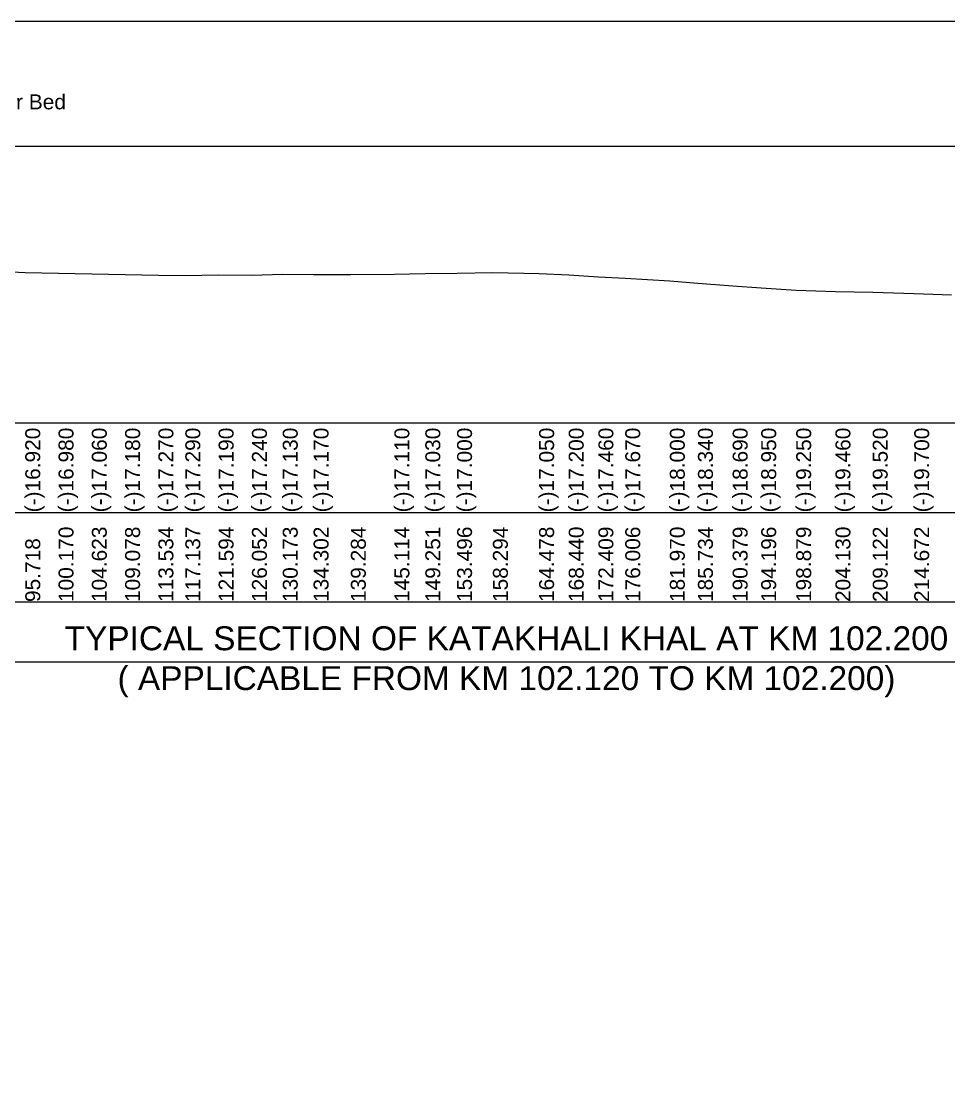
# Model space of a CAD drawing. Header units: inches. Extents: x 89000 to 845000, y -7071 to 18.
# Drawn here: x 283379 to 286483, y -3536 to 0 of the extents above; entities that cross this region are included whole.
import ezdxf

# ---------------------------------------------------------------- set-up
doc = ezdxf.new("R2010")
doc.units = ezdxf.units.IN
doc.header["$LTSCALE"] = 7
doc.header["$MEASUREMENT"] = 0
for name, color, linetype, lineweight in [('Cross section Data Border', 7, 'Continuous', 9), ('Cross Section Labels', 7, 'Continuous', 9), ('Existing_Bed_Level for Xsection', 7, 'Continuous', 25), ('Long Section Labels', 7, 'Continuous', 9)]:
    doc.layers.add(name, color=color, linetype=linetype, lineweight=lineweight)
doc.styles.get("Standard").update_dxf_attribs({"font": 'arial.ttf'})
doc.dimstyles.get("Standard").update_dxf_attribs({"dimtxt": 0.18, "dimasz": 0.18, "dimexe": 0.18, "dimexo": 0.0625, "dimgap": 0.09, "dimtad": 0, "dimtih": 1, "dimtoh": 1, "dimdec": 4, "dimzin": 0, "dimdsep": 46, "dimtxsty": 'Standard', "dimcen": 0.09, "dimadec": 0, "dimazin": 0, "dimtfac": 1, "dimtdec": 4, "dimtofl": 0, "dimtmove": 0, "dimatfit": 3, "dimfxl": 1, "dimtolj": 1, "dimtzin": 0, "dimarcsym": 0})

msp = doc.modelspace()

# ---------------------------------------------------------------- linework, layer by layer
msp.add_lwpolyline([(280000, 0), (290000, 0), (290000, -7071), (280000, -7071)], close=True)
at = {"layer": 'Cross section Data Border'}
msp.add_lwpolyline([(280100, -1343.5), (289105.50592, -1343.5), (289105.50592, -1943.5), (280100, -1943.5)], close=True, dxfattribs=at)
msp.add_lwpolyline([(280100, -1643.5), (289105.50592, -1643.5)], dxfattribs=at)
at = {"layer": 'Cross Section Labels'}
msp.add_lwpolyline([(282842.75296, -2143.5), (285002.75296, -2143.5), (287162.75296, -2143.5)], dxfattribs=at)
at = {"layer": 'Existing_Bed_Level for Xsection'}
for points in [[(281000, -418.5), (289005.50592, -418.5)], [(283302.85149, -836), (283392.95842, -841.5), (283504.24639, -843), (283615.57833, -845), (283726.94884, -848), (283838.3534, -850.25), (283928.41681, -850.75), (284039.83963, -848.25), (284151.28942, -849.5), (284254.32405, -846.75), (284357.54747, -847.75), (284482.09707, -848), (284627.84371, -846.25), (284731.28664, -844.25), (284837.39821, -843.5), (284957.35076, -840.5), (285111.94905, -844.75), (285210.99751, -848.5), (285310.23491, -855), (285400.14204, -860.25), (285549.24444, -868.5), (285643.34201, -877), (285759.46426, -885.75), (285854.89444, -892.25), (285971.98401, -899.75), (286103.24652, -905), (286228.04935, -906.5), (286366.79606, -911), (286491.64138, -916)]]:
    msp.add_lwpolyline(points, dxfattribs=at)

# ---------------------------------------------------------------- texts
at = {"layer": 'Cross Section Labels'}
for s, insert, char_height, attachment_point in [('200Kg Sand Filled Geo-bag(minimum 3 -Layers)to be dumped on River Bed^J@24.00m³/m as shown in drawing.', (282352.75449, -393.5), 50, 8), ('TYPICAL SECTION OF KATAKHALI KHAL AT KM 102.200^J( APPLICABLE FROM KM 102.120 TO KM 102.200)', (285002.75296, -2143.5), 80, 5)]:
    msp.add_mtext(s, dxfattribs=dict(at, insert=insert, char_height=char_height, attachment_point=attachment_point))
at = {"layer": 'Long Section Labels', "char_height": 50, "attachment_point": 1, "rotation": 90}
for s, insert in [('(-)16.920', (283392.95842, -1643.5)), ('(-)16.980', (283504.24639, -1643.5)), ('(-)17.060', (283615.57833, -1643.5)), ('(-)17.180', (283726.94884, -1643.5)), ('(-)17.180', (283726.94884, -1643.5)), ('(-)17.270', (283838.3534, -1643.5)), ('(-)17.290', (283928.41681, -1643.5)), ('(-)17.190', (284039.83963, -1643.5)), ('(-)17.240', (284151.28942, -1643.5)), ('(-)17.130', (284254.32405, -1643.5)), ('(-)17.170', (284357.54747, -1643.5)), ('(-)17.110', (284627.84371, -1643.5)), ('(-)17.030', (284731.28664, -1643.5)), ('(-)17.000', (284837.39821, -1643.5)), ('(-)17.050', (285111.94905, -1643.5)), ('(-)17.200', (285210.99751, -1643.5)), ('(-)17.460', (285310.23491, -1643.5)), ('(-)17.670', (285400.14204, -1643.5)), ('(-)18.000', (285549.24444, -1643.5)), ('(-)18.340', (285643.34201, -1643.5)), ('(-)18.690', (285759.46426, -1643.5)), ('(-)18.950', (285854.89444, -1643.5)), ('(-)19.250', (285971.98401, -1643.5)), ('(-)19.460', (286103.24652, -1643.5)), ('(-)19.520', (286228.04935, -1643.5)), ('(-)19.700', (286366.79606, -1643.5)), ('100.170', (283504.24639, -1943.5)), ('104.623', (283615.57833, -1943.5)), ('109.078', (283726.94884, -1943.5)), ('113.534', (283838.3534, -1943.5)), ('117.137', (283928.41681, -1943.5)), ('121.594', (284039.83963, -1943.5)), ('126.052', (284151.28942, -1943.5)), ('130.173', (284254.32405, -1943.5)), ('134.302', (284357.54747, -1943.5)), ('139.284', (284482.09707, -1943.5)), ('145.114', (284627.84371, -1943.5)), ('149.251', (284731.28664, -1943.5)), ('153.496', (284837.39821, -1943.5)), ('158.294', (284957.35076, -1943.5)), ('164.478', (285111.94905, -1943.5)), ('168.440', (285210.99751, -1943.5)), ('172.409', (285310.23491, -1943.5)), ('176.006', (285400.14204, -1943.5)), ('181.970', (285549.24444, -1943.5)), ('185.734', (285643.34201, -1943.5)), ('190.379', (285759.46426, -1943.5)), ('194.196', (285854.89444, -1943.5)), ('198.879', (285971.98401, -1943.5)), ('204.130', (286103.24652, -1943.5)), ('209.122', (286228.04935, -1943.5)), ('214.672', (286366.79606, -1943.5)), ('95.718', (283392.95842, -1943.5))]:
    msp.add_mtext(s, dxfattribs=dict(at, insert=insert))

# ---------------------------------------------------------------- leaders
at = {"layer": 'Cross Section Labels', "annotation_type": 0, "has_hookline": 1, "hookline_direction": 0}
for points, text_width in [([(281812.10717, -507.22227), (281812.10717, -343.5), (282112.01717, -343.5)], 2510.77763), ([(282052.75449, -675.67762), (282052.75449, -393.5), (282352.66449, -393.5)], 2345.7367)]:
    msp.add_leader(points, dimstyle='Standard', override={"dimasz": 72}, dxfattribs=dict(at, text_width=text_width))

doc.saveas('drawing.dxf')
